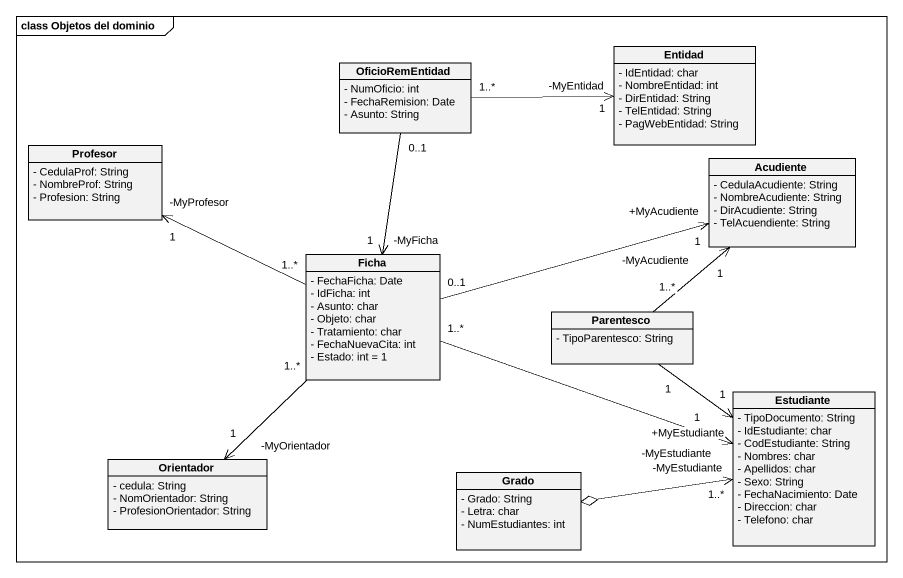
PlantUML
@startuml
mainframe class Objetos del dominio
hide circle
hide empty members
skinparam classAttributeIconSize 0
class OficioRemEntidad {
  - NumOficio: int
  - FechaRemision: Date
  - Asunto: String
}
class Entidad {
  - IdEntidad: char
  - NombreEntidad: int
  - DirEntidad: String
  - TelEntidad: String
  - PagWebEntidad: String
}
class Profesor {
  - CedulaProf: String
  - NombreProf: String
  - Profesion: String
}
class Acudiente {
  - CedulaAcudiente: String
  - NombreAcudiente: String
  - DirAcudiente: String
  - TelAcuendiente: String
}
class Ficha {
  - FechaFicha: Date
  - IdFicha: int
  - Asunto: char
  - Objeto: char
  - Tratamiento: char
  - FechaNuevaCita: int
  - Estado: int = 1
}
class Parentesco {
  - TipoParentesco: String
}
class Estudiante {
  - TipoDocumento: String
  - IdEstudiante: char
  - CodEstudiante: String
  - Nombres: char
  - Apellidos: char
  - Sexo: String
  - FechaNacimiento: Date
  - Direccion: char
  - Telefono: char
}
class Orientador {
  - cedula: String
  - NomOrientador: String
  - ProfesionOrientador: String
}
class Grado {
  - Grado: String
  - Letra: char
  - NumEstudiantes: int
}
OficioRemEntidad "1..*" -right-> "-MyEntidad\n1" Entidad
OficioRemEntidad "0..1" --> "-MyFicha\n1" Ficha
Ficha "1..*" -left-> "-MyProfesor\n1" Profesor
Ficha "0..1" -right-> "+MyAcudiente\n1" Acudiente
Ficha "1..*" -right-> "-MyEstudiante\n1" Estudiante
Ficha "1..*" --> "-MyOrientador\n1" Orientador
Parentesco "1..*" -up-> "-MyAcudiente\n1" Acudiente
Parentesco "1" --> "+MyEstudiante\n1" Estudiante
Estudiante "-MyEstudiante\n1..*" <-left-o Grado
@enduml
